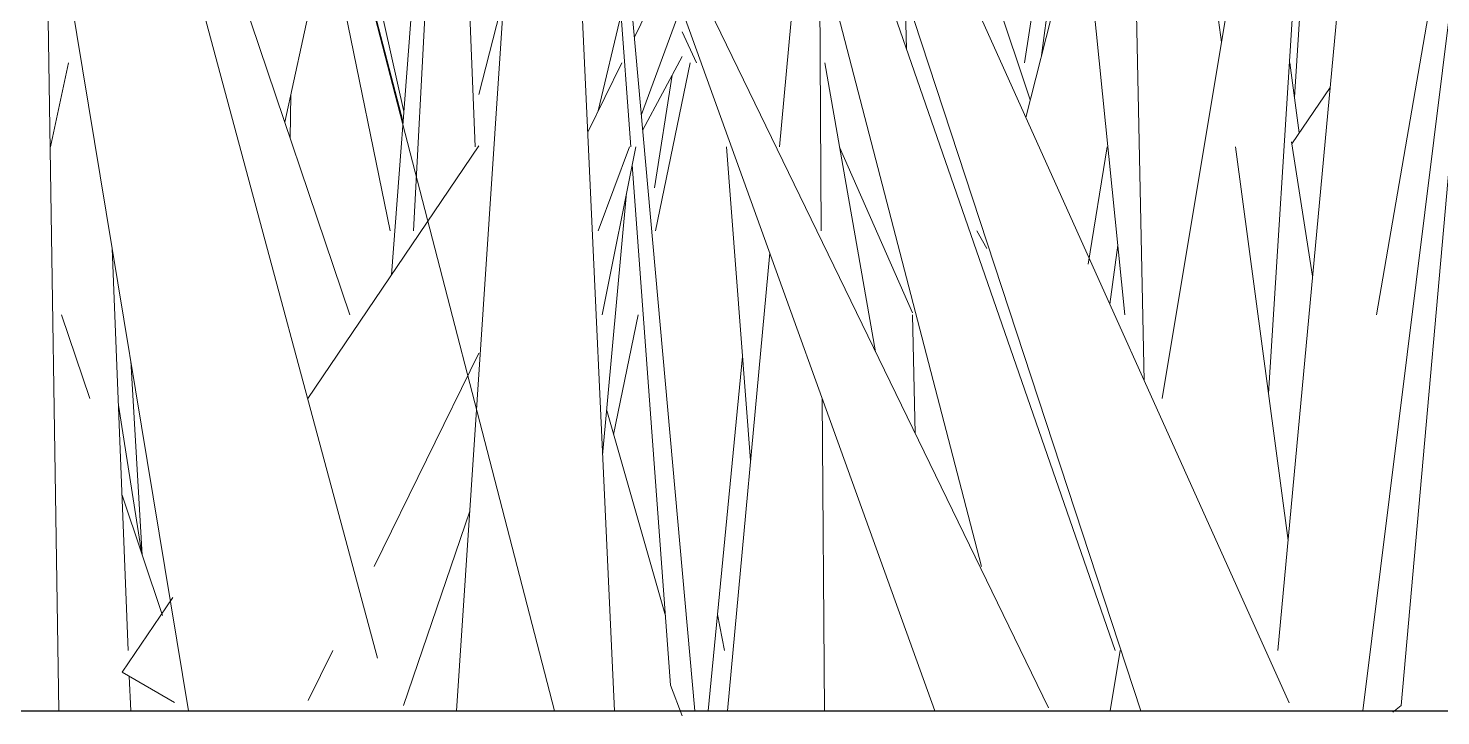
# Model space of a CAD drawing. Header units: millimetres. Extents: x -9575 to 27274, y -4387 to 11354.
# Drawn here: x -6031.5 to -5985.07, y 3047.84 to 3070.45 of the extents above; entities that cross this region are included whole.
import ezdxf

# ---------------------------------------------------------------- set-up
doc = ezdxf.new("R2010")
doc.units = ezdxf.units.MM
doc.layers.add('G-IMPT', color=8, linetype='Continuous', lineweight=9)

# ---------------------------------------------------------------- blocks, each defined once
blk = doc.blocks.new('Grass Array - 25_dwg-V50-North')
at = {"layer": 'G-IMPT'}
for p, q in [((-5990.421, 3049.993), (-5985.075, 3107.545)), ((-6030.499, 3048), (-6031.374, 3104.409)), ((-6019.558, 3062.339), (-6016.699, 3100.199)), ((-5994.815, 3058.859), (-5995.572, 3094.641)), ((-6030.499, 3048), (-6031.219, 3094.393)), ((-6023.066, 3067.357), (-6017.222, 3094.136)), ((-6014.358, 3094.136), (-6017.425, 3048)), ((-6013.747, 3094.503), (-6011.688, 3066.547)), ((-6009.592, 3048), (-6013.747, 3094.503)), ((-5994.225, 3058.27), (-5988.583, 3092.185)), ((-6031.169, 3091.173), (-6020.021, 3049.74)), ((-5994.923, 3048), (-6008.442, 3089.156)), ((-5982.309, 3089.289), (-5987.175, 3061.029)), ((-6018.841, 3063.788), (-6017.618, 3086.704)), ((-5994.466, 3086.371), (-5992.275, 3069.987)), ((-6012.232, 3048), (-6013.982, 3085.978)), ((-6023.827, 3085.254), (-6014.2, 3048)), ((-5989.085, 3084.304), (-5990.731, 3058.434)), ((-5995.452, 3061.029), (-5997.756, 3083.777)), ((-5989.877, 3068.177), (-5988.9, 3083.1)), ((-5987.628, 3048), (-5983.267, 3082.995)), ((-6005.194, 3081.935), (-5990.05, 3048.266)), ((-6020.925, 3061.029), (-6027.459, 3080.341)), ((-6006.806, 3066.547), (-6005.54, 3080.323)), ((-6017.335, 3079.679), (-6016.805, 3066.547)), ((-6001.699, 3048), (-6012.574, 3078.192)), ((-5995.774, 3049.993), (-6005.339, 3077.582)), ((-6009.592, 3048), (-6012.196, 3077.145)), ((-6026.237, 3048), (-6030.943, 3076.575)), ((-5983.814, 3076.848), (-5986.367, 3048.184)), ((-6021.095, 3076.388), (-6019.152, 3067.714)), ((-5998.558, 3068.088), (-6001.265, 3076.191)), ((-5998.558, 3068.088), (-6000.92, 3075.157)), ((-6021.13, 3074.823), (-6019.184, 3067.295)), ((-6019.179, 3067.354), (-6021.116, 3074.823)), ((-5998.705, 3067.507), (-5996.853, 3074.823)), ((-6005.501, 3074.517), (-6005.432, 3063.788)), ((-5998.747, 3069.306), (-5997.98, 3074.286)), ((-6021.654, 3073.825), (-6019.6, 3063.788)), ((-6005.493, 3073.273), (-6000.162, 3052.752)), ((-6009.993, 3072.879), (-5997.961, 3048.103)), ((-6011.572, 3070.157), (-6010.634, 3072.065)), ((-5997.857, 3072.065), (-5998.188, 3069.55)), ((-6015.862, 3071.516), (-6016.683, 3068.263)), ((-6002.674, 3071.595), (-6002.632, 3069.773)), ((-6012.009, 3070.911), (-6012.762, 3067.736)), ((-6010.036, 3071.148), (-6011.345, 3067.613)), ((-6010.006, 3070.328), (-6009.534, 3069.306)), ((-6010.006, 3069.516), (-6011.299, 3067.107)), ((-6030.178, 3069.306), (-6030.769, 3066.547)), ((-6013.109, 3067.031), (-6011.99, 3069.306)), ((-6010.878, 3063.788), (-6009.741, 3069.306)), ((-6003.648, 3059.813), (-6005.313, 3069.306)), ((-5989.718, 3067.012), (-5990.03, 3069.306)), ((-5989.718, 3067.012), (-5990.03, 3069.306)), ((-6010.915, 3065.204), (-6010.336, 3068.902)), ((-5989.964, 3066.651), (-5988.702, 3068.503)), ((-6022.889, 3066.835), (-6022.87, 3068.256)), ((-5989.278, 3062.295), (-5989.974, 3066.711)), ((-6022.315, 3058.27), (-6016.683, 3066.582)), ((-6011.74, 3066.547), (-6012.761, 3063.788)), ((-6012.629, 3061.029), (-6011.526, 3066.547)), ((-6008.548, 3066.547), (-6007.754, 3056.232)), ((-6004.828, 3066.538), (-6002.432, 3061.092)), ((-5996.035, 3066.547), (-5996.652, 3062.689)), ((-5991.815, 3066.547), (-5990.085, 3053.608)), ((-6011.644, 3065.957), (-6010.384, 3048.844)), ((-6012.619, 3056.408), (-6011.829, 3065.032)), ((-5999.99, 3063.21), (-6000.319, 3063.788)), ((-6028.213, 3049.993), (-6028.741, 3063.202)), ((-6028.213, 3049.993), (-6028.741, 3063.202)), ((-6008.51, 3048), (-6007.126, 3063.066)), ((-5995.683, 3063.316), (-5995.949, 3061.38)), ((-6030.409, 3061.029), (-6029.482, 3058.27)), ((-6012.258, 3057.087), (-6011.446, 3061.029)), ((-6002.43, 3061.029), (-6002.34, 3057.12)), ((-6020.128, 3052.752), (-6016.683, 3059.76)), ((-6028.134, 3059.516), (-6027.752, 3053.12)), ((-6009.153, 3048), (-6008.017, 3059.655)), ((-6028.535, 3058.05), (-6027.764, 3053.156)), ((-6010.552, 3051.132), (-6012.485, 3057.877)), ((-6005.396, 3058.262), (-6005.329, 3048)), ((-6028.417, 3055.099), (-6027.087, 3051.139)), ((-6019.169, 3048.186), (-6016.988, 3054.574)), ((-6028.409, 3049.276), (-6026.749, 3051.727)), ((-6008.613, 3049.993), (-6008.844, 3051.17)), ((-6022.296, 3048.341), (-6021.484, 3049.993)), ((-5995.933, 3048), (-5995.601, 3049.993)), ((-6028.409, 3049.276), (-6026.697, 3048.276)), ((-6028.133, 3048), (-6028.179, 3049.142)), ((-6028.133, 3048), (-6028.179, 3049.142)), ((-6010.006, 3047.844), (-6010.384, 3048.844)), ((-5986.636, 3047.957), (-5986.367, 3048.184))]:
    blk.add_line(p, q, dxfattribs=at)
blk = doc.blocks.new('Grass Array - Grass Array-V52-North')
blk.add_blockref('Grass Array - 25_dwg-V50-North', (0, 0))

msp = doc.modelspace()

# ---------------------------------------------------------------- linework, layer by layer
msp.add_line((-6653.468, 3048), (-5853.368, 3048))

# ---------------------------------------------------------------- block references
msp.add_blockref('Grass Array - Grass Array-V52-North', (0, 0))

doc.saveas('drawing.dxf')
